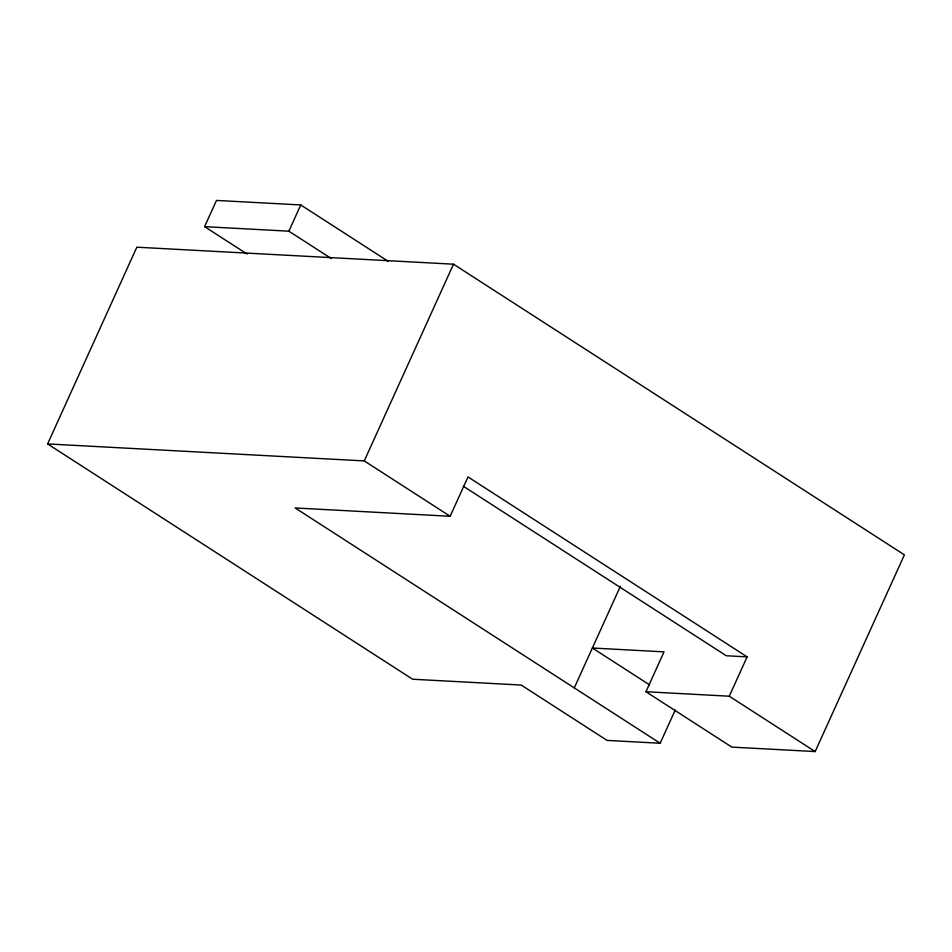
<?xml version="1.0" encoding="UTF-8"?>
<svg xmlns="http://www.w3.org/2000/svg" width="952" height="952" viewBox="0 0 952 952"><rect width="100%" height="100%" fill="white"/><g stroke="black" fill="none" stroke-linecap="round" stroke-linejoin="round"><path stroke-width="1.43" d="M675.242 710.025L660.164 743.262L607.078 740.406L521.196 685.047L412.621 679.228L47.6 443.93L136.838 247.199L453.497 264.192L904.4 554.849L815.162 751.568L731.826 747.106L645.944 691.735L664.032 651.858L592.37 648.014L649.633 684.916M247.068 254.029L204.609 226.659L216.497 200.432L300.761 204.942L388.19 261.312M204.609 226.659L288.861 231.181L300.761 204.942M47.6 443.93L364.259 460.911L453.497 264.192M660.164 743.262L295.156 507.963L450.153 516.27L467.991 476.928L747.13 656.868L729.28 696.209L645.944 691.735M574.282 687.891L620.383 586.277M747.13 656.868L726.293 655.749L463.362 486.258M288.861 231.181L331.32 258.551M364.259 460.911L450.153 516.27M729.28 696.209L815.162 751.568"/></g></svg>
